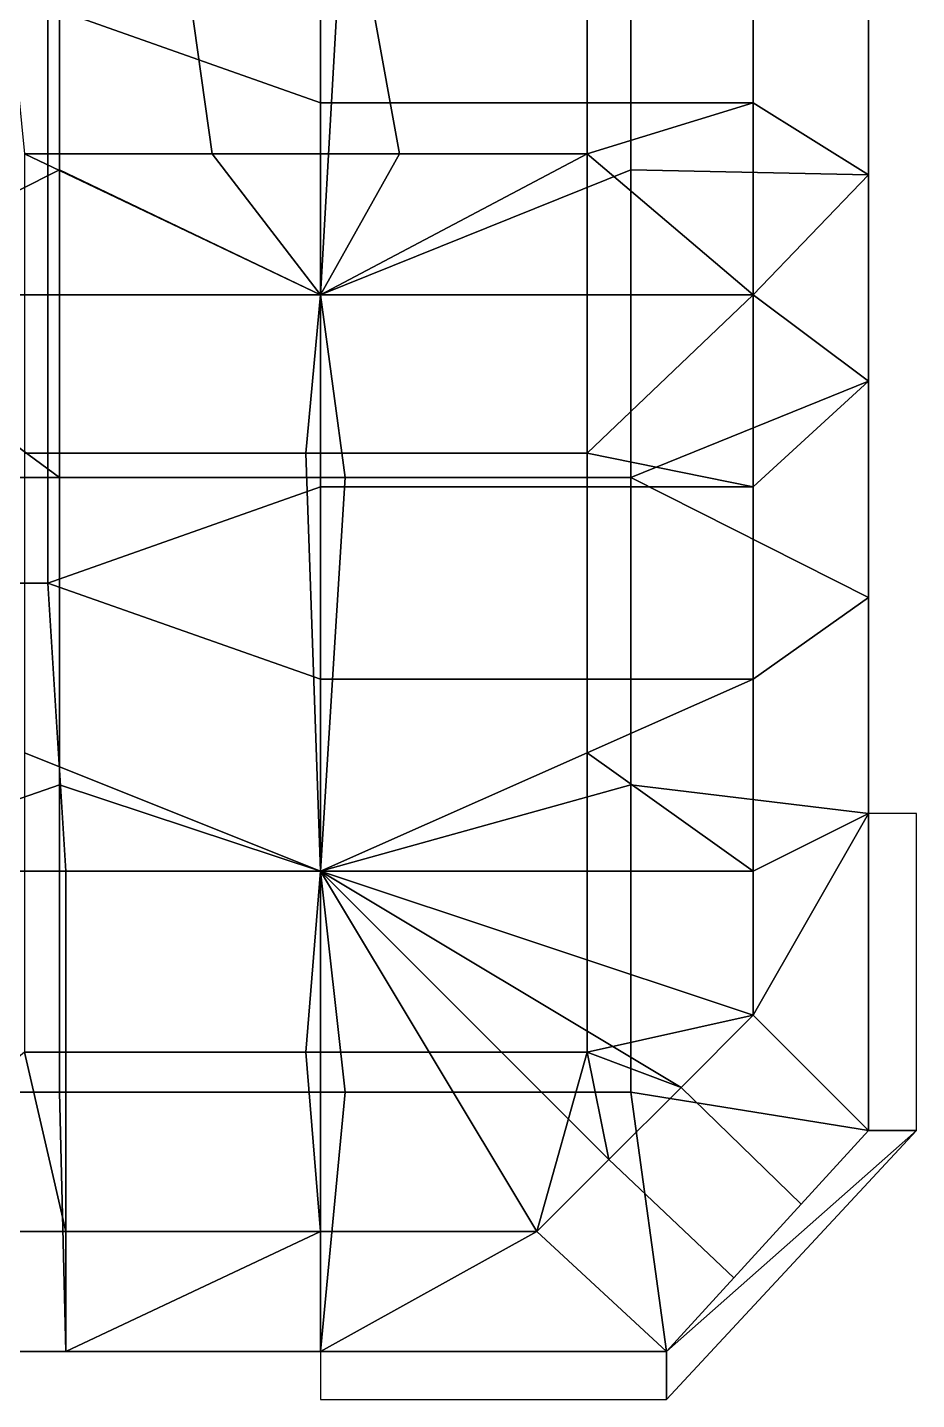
# Model space of a CAD drawing. Extents: x -0.4 to 41.2, y -0.9 to 27.5.
# Drawn here: x 31.95 to 41.2, y -0.9 to 13.38 of the extents above; entities that cross this region are included whole.
import ezdxf

# ---------------------------------------------------------------- set-up
doc = ezdxf.new("R2010")
doc.units = 0
doc.layers.add('BARS', color=1, linetype='CONTINUOUS')
doc.layers.add('FACES', color=5, linetype='CONTINUOUS')

msp = doc.modelspace()

# ---------------------------------------------------------------- linework, layer by layer
at = {"layer": 'BARS'}
for p, q in [((35, 10.6, 0.6), (35, 10.6, 4.2)), ((35, 10.6, 4.2), (35, 10.6, 7.2)), ((35, 10.6, 7.2), (35, 10.6, 10.8)), ((35, 10.6, 10.8), (35, 10.6, 14.4)), ((35, 10.6, 14.4), (35, 10.6, 18)), ((35, 10.6, 18), (35, 10.6, 21.6)), ((35, 10.6, 21.6), (35, 10.6, 25.2)), ((35, 10.6, 25.2), (35, 10.6, 28.5)), ((35, 10.6, -6.2), (35, 10.6, 0.6)), ((40.7, 9.7, 10.8), (40.7, 9.7, 14.4)), ((40.7, 9.7, 14.4), (40.7, 9.7, 18)), ((40.7, 9.7, 18), (40.7, 9.7, 21.6)), ((40.7, 9.7, 21.6), (40.7, 9.7, 25.2)), ((40.7, 9.7, 25.2), (40.7, 9.7, 28.5)), ((40.7, 5.2, 10.8), (40.7, 5.2, 14.4)), ((40.7, 5.2, 14.4), (40.7, 5.2, 18)), ((40.7, 5.2, 18), (40.7, 5.2, 21.6)), ((40.7, 5.2, 21.6), (40.7, 5.2, 25.2)), ((40.7, 5.2, 25.2), (40.7, 5.2, 28.5)), ((35, 4.6, 0.6), (35, 4.6, 4.2)), ((35, 4.6, 7.2), (35, 4.6, 10.8)), ((35, 4.6, 10.8), (35, 4.6, 14.4)), ((35, 4.6, 14.4), (35, 4.6, 18)), ((35, 4.6, 18), (35, 4.6, 21.6)), ((35, 4.6, 21.6), (35, 4.6, 25.2)), ((35, 4.6, 25.2), (35, 4.6, 28.5)), ((35, 4.6, -6.2), (35, 4.6, 0.6)), ((40.7, 1.9, 10.8), (40.7, 1.9, 14.4)), ((40.7, 1.9, 14.4), (40.7, 1.9, 18)), ((40.7, 1.9, 18), (40.7, 1.9, 21.6)), ((40.7, 1.9, 21.6), (40.7, 1.9, 25.2)), ((40.7, 1.9, 25.2), (40.7, 1.9, 28.5)), ((35, -0.4, 10.8), (35, -0.4, 14.4)), ((35, -0.4, 14.4), (35, -0.4, 18)), ((35, -0.4, 18), (35, -0.4, 21.6)), ((35, -0.4, 21.6), (35, -0.4, 25.2)), ((35, -0.4, 25.2), (35, -0.4, 28.5)), ((38.6, -0.4, 10.8), (38.6, -0.4, 14.4)), ((38.6, -0.4, 14.4), (38.6, -0.4, 18)), ((38.6, -0.4, 18), (38.6, -0.4, 21.6)), ((38.6, -0.4, 21.6), (38.6, -0.4, 25.2)), ((38.6, -0.4, 25.2), (38.6, -0.4, 28.5))]:
    msp.add_line(p, q, dxfattribs=at)
at = {"layer": 'FACES'}
for points in [[(31.4667, 16.6, 28.5), (31.9182, 12.0667, 28.5), (33.8697, 12.0667, 28.5), (33.2333, 16.6, 28.5)], [(33.2333, 16.6, 28.5), (33.8697, 12.0667, 28.5), (35.8212, 12.0667, 28.5), (35, 16.6, 28.5)], [(35.8212, 12.0667, 28.5), (37.7727, 12.0667, 28.5), (37.7727, 15.1833, 28.5), (35, 16.6, 28.5)], [(37.7727, 15.1833, 28.5), (37.7727, 12.0667, 28.5), (39.5, 12.6, 28.5), (39.5, 14.6, 28.5)], [(32.2818, 11.9, 0.6), (32.2818, 15.1, 0.6), (29.3091, 15.1, 0.6), (29.7, 10.6, 0.6)], [(32.2818, 11.9, 4.2), (32.2818, 15.1, 4.2), (29.3091, 15.1, 4.2), (29.7, 10.6, 4.2)], [(32.2818, 11.9, 7.2), (32.2818, 15.1, 7.2), (29.3091, 15.1, 7.2), (29.7, 10.6, 7.2)], [(32.2818, 11.9, 10.8), (32.2818, 15.1, 10.8), (29.3091, 15.1, 10.8), (29.7, 10.6, 10.8)], [(32.2818, 11.9, 14.4), (32.2818, 15.1, 14.4), (29.3091, 15.1, 14.4), (29.7, 10.6, 14.4)], [(32.2818, 11.9, 18), (32.2818, 15.1, 18), (29.3091, 15.1, 18), (29.7, 10.6, 18)], [(32.2818, 11.9, 21.6), (32.2818, 15.1, 21.6), (29.3091, 15.1, 21.6), (29.7, 10.6, 21.6)], [(32.2818, 11.9, 25.2), (32.2818, 15.1, 25.2), (29.3091, 15.1, 25.2), (29.7, 10.6, 25.2)], [(35, 10.6, 0.6), (35.2545, 15.1, 0.6), (32.2818, 15.1, 0.6), (32.2818, 11.9, 0.6)], [(35, 10.6, 4.2), (35.2545, 15.1, 4.2), (32.2818, 15.1, 4.2), (32.2818, 11.9, 4.2)], [(35, 10.6, 7.2), (35.2545, 15.1, 7.2), (32.2818, 15.1, 7.2), (32.2818, 11.9, 7.2)], [(35, 10.6, 10.8), (35.2545, 15.1, 10.8), (32.2818, 15.1, 10.8), (32.2818, 11.9, 10.8)], [(35, 10.6, 14.4), (35.2545, 15.1, 14.4), (32.2818, 15.1, 14.4), (32.2818, 11.9, 14.4)], [(35, 10.6, 18), (35.2545, 15.1, 18), (32.2818, 15.1, 18), (32.2818, 11.9, 18)], [(35, 10.6, 21.6), (35.2545, 15.1, 21.6), (32.2818, 15.1, 21.6), (32.2818, 11.9, 21.6)], [(35, 10.6, 25.2), (35.2545, 15.1, 25.2), (32.2818, 15.1, 25.2), (32.2818, 11.9, 25.2)], [(38.2273, 11.9, 0.6), (38.2273, 15.1, 0.6), (35.2545, 15.1, 0.6), (35, 10.6, 0.6)], [(38.2273, 11.9, 4.2), (38.2273, 15.1, 4.2), (35.2545, 15.1, 4.2), (35, 10.6, 4.2)], [(38.2273, 11.9, 7.2), (38.2273, 15.1, 7.2), (35.2545, 15.1, 7.2), (35, 10.6, 7.2)], [(38.2273, 11.9, 10.8), (38.2273, 15.1, 10.8), (35.2545, 15.1, 10.8), (35, 10.6, 10.8)], [(38.2273, 11.9, 14.4), (38.2273, 15.1, 14.4), (35.2545, 15.1, 14.4), (35, 10.6, 14.4)], [(38.2273, 11.9, 18), (38.2273, 15.1, 18), (35.2545, 15.1, 18), (35, 10.6, 18)], [(38.2273, 11.9, 21.6), (38.2273, 15.1, 21.6), (35.2545, 15.1, 21.6), (35, 10.6, 21.6)], [(38.2273, 11.9, 25.2), (38.2273, 15.1, 25.2), (35.2545, 15.1, 25.2), (35, 10.6, 25.2)], [(40.7, 14, 0.6), (38.2273, 15.1, 0.6), (38.2273, 11.9, 0.6), (40.7, 11.85, 0.6)], [(40.7, 14, 4.2), (38.2273, 15.1, 4.2), (38.2273, 11.9, 4.2), (40.7, 11.85, 4.2)], [(40.7, 14, 7.2), (38.2273, 15.1, 7.2), (38.2273, 11.9, 7.2), (40.7, 11.85, 7.2)], [(40.7, 14, 10.8), (38.2273, 15.1, 10.8), (38.2273, 11.9, 10.8), (40.7, 11.85, 10.8)], [(40.7, 14, 14.4), (38.2273, 15.1, 14.4), (38.2273, 11.9, 14.4), (40.7, 11.85, 14.4)], [(40.7, 14, 18), (38.2273, 15.1, 18), (38.2273, 11.9, 18), (40.7, 11.85, 18)], [(40.7, 14, 21.6), (38.2273, 15.1, 21.6), (38.2273, 11.9, 21.6), (40.7, 11.85, 21.6)], [(40.7, 14, 25.2), (38.2273, 15.1, 25.2), (38.2273, 11.9, 25.2), (40.7, 11.85, 25.2)], [(32.1625, 13.6, 31.8), (35, 12.6, 31.8), (35, 14.6, 31.8)], [(35, 12.6, 31.8), (39.5, 12.6, 30), (39.5, 14.6, 30), (35, 14.6, 31.8)], [(39.5, 12.6, 28.5), (40.7, 11.85, 28.5), (40.7, 14, 28.5), (39.5, 14.6, 28.5)], [(39.5, 12.6, 30), (39.5, 14.6, 30), (39.5, 14.6, 28.5), (39.5, 12.6, 28.5)], [(40.7, 14, 0.6), (40.7, 11.85, 0.6), (40.7, 11.85, 4.2), (40.7, 14, 4.2)], [(40.7, 14, 4.2), (40.7, 11.85, 4.2), (40.7, 11.85, 7.2), (40.7, 14, 7.2)], [(40.7, 14, 7.2), (40.7, 11.85, 7.2), (40.7, 11.85, 10.8), (40.7, 14, 10.8)], [(40.7, 11.85, 0.6), (40.7, 14, 0.6), (40.7, 14, -6.2), (40.7, 11.85, -6.2)], [(29.7, 10.6, 31.8), (32.1625, 10.6, 31.8), (32.1625, 13.6, 31.8), (29.325, 13.6, 31.8)], [(32.1625, 13.6, 31.8), (32.1625, 10.6, 31.8), (35, 10.6, 31.8), (35, 12.6, 31.8)], [(35, 10.6, 31.8), (39.5, 10.6, 30), (39.5, 12.6, 30), (35, 12.6, 31.8)], [(37.7727, 12.0667, 28.5), (39.5, 10.6, 28.5), (39.5, 12.6, 28.5)], [(39.5, 12.6, 28.5), (39.5, 10.6, 28.5), (40.7, 11.85, 28.5)], [(39.5, 10.6, 30), (39.5, 12.6, 30), (39.5, 12.6, 28.5), (39.5, 10.6, 28.5)], [(31.9182, 12.0667, 28.5), (31.9182, 8.95, 28.5), (34.8455, 8.95, 28.5), (35, 10.6, 28.5)], [(31.9182, 12.0667, 28.5), (35, 10.6, 28.5), (33.8697, 12.0667, 28.5)], [(33.8697, 12.0667, 28.5), (35, 10.6, 28.5), (35.8212, 12.0667, 28.5)], [(35, 10.6, 28.5), (34.8455, 8.95, 28.5), (37.7727, 8.95, 28.5), (37.7727, 12.0667, 28.5)], [(35.8212, 12.0667, 28.5), (35, 10.6, 28.5), (37.7727, 12.0667, 28.5)], [(37.7727, 12.0667, 28.5), (37.7727, 8.95, 28.5), (39.5, 10.6, 28.5)], [(32.2818, 8.7, 0.6), (32.2818, 11.9, 0.6), (29.7, 10.6, 0.6)], [(32.2818, 8.7, 4.2), (32.2818, 11.9, 4.2), (29.7, 10.6, 4.2)], [(32.2818, 8.7, 7.2), (32.2818, 11.9, 7.2), (29.7, 10.6, 7.2)], [(32.2818, 8.7, 10.8), (32.2818, 11.9, 10.8), (29.7, 10.6, 10.8)], [(32.2818, 8.7, 14.4), (32.2818, 11.9, 14.4), (29.7, 10.6, 14.4)], [(32.2818, 8.7, 18), (32.2818, 11.9, 18), (29.7, 10.6, 18)], [(32.2818, 8.7, 21.6), (32.2818, 11.9, 21.6), (29.7, 10.6, 21.6)], [(32.2818, 8.7, 25.2), (32.2818, 11.9, 25.2), (29.7, 10.6, 25.2)], [(35, 10.6, 0.6), (32.2818, 11.9, 0.6), (32.2818, 8.7, 0.6), (35.2545, 8.7, 0.6)], [(35, 10.6, 4.2), (32.2818, 11.9, 4.2), (32.2818, 8.7, 4.2), (35.2545, 8.7, 4.2)], [(35, 10.6, 7.2), (32.2818, 11.9, 7.2), (32.2818, 8.7, 7.2), (35.2545, 8.7, 7.2)], [(35, 10.6, 10.8), (32.2818, 11.9, 10.8), (32.2818, 8.7, 10.8), (35.2545, 8.7, 10.8)], [(35, 10.6, 14.4), (32.2818, 11.9, 14.4), (32.2818, 8.7, 14.4), (35.2545, 8.7, 14.4)], [(35, 10.6, 18), (32.2818, 11.9, 18), (32.2818, 8.7, 18), (35.2545, 8.7, 18)], [(35, 10.6, 21.6), (32.2818, 11.9, 21.6), (32.2818, 8.7, 21.6), (35.2545, 8.7, 21.6)], [(35, 10.6, 25.2), (32.2818, 11.9, 25.2), (32.2818, 8.7, 25.2), (35.2545, 8.7, 25.2)], [(38.2273, 11.9, 0.6), (35, 10.6, 0.6), (35.2545, 8.7, 0.6), (38.2273, 8.7, 0.6)], [(38.2273, 11.9, 4.2), (35, 10.6, 4.2), (35.2545, 8.7, 4.2), (38.2273, 8.7, 4.2)], [(38.2273, 11.9, 7.2), (35, 10.6, 7.2), (35.2545, 8.7, 7.2), (38.2273, 8.7, 7.2)], [(38.2273, 11.9, 10.8), (35, 10.6, 10.8), (35.2545, 8.7, 10.8), (38.2273, 8.7, 10.8)], [(38.2273, 11.9, 14.4), (35, 10.6, 14.4), (35.2545, 8.7, 14.4), (38.2273, 8.7, 14.4)], [(38.2273, 11.9, 18), (35, 10.6, 18), (35.2545, 8.7, 18), (38.2273, 8.7, 18)], [(38.2273, 11.9, 21.6), (35, 10.6, 21.6), (35.2545, 8.7, 21.6), (38.2273, 8.7, 21.6)], [(38.2273, 11.9, 25.2), (35, 10.6, 25.2), (35.2545, 8.7, 25.2), (38.2273, 8.7, 25.2)], [(40.7, 11.85, 0.6), (38.2273, 11.9, 0.6), (38.2273, 8.7, 0.6), (40.7, 9.7, 0.6)], [(40.7, 11.85, 4.2), (38.2273, 11.9, 4.2), (38.2273, 8.7, 4.2), (40.7, 9.7, 4.2)], [(40.7, 11.85, 7.2), (38.2273, 11.9, 7.2), (38.2273, 8.7, 7.2), (40.7, 9.7, 7.2)], [(40.7, 11.85, 10.8), (38.2273, 11.9, 10.8), (38.2273, 8.7, 10.8), (40.7, 9.7, 10.8)], [(40.7, 11.85, 14.4), (38.2273, 11.9, 14.4), (38.2273, 8.7, 14.4), (40.7, 9.7, 14.4)], [(40.7, 11.85, 18), (38.2273, 11.9, 18), (38.2273, 8.7, 18), (40.7, 9.7, 18)], [(40.7, 11.85, 21.6), (38.2273, 11.9, 21.6), (38.2273, 8.7, 21.6), (40.7, 9.7, 21.6)], [(40.7, 11.85, 25.2), (38.2273, 11.9, 25.2), (38.2273, 8.7, 25.2), (40.7, 9.7, 25.2)], [(40.7, 11.85, 28.5), (39.5, 10.6, 28.5), (40.7, 9.7, 28.5)], [(40.7, 11.85, 0.6), (40.7, 9.7, 0.6), (40.7, 9.7, 4.2), (40.7, 11.85, 4.2)], [(40.7, 11.85, 4.2), (40.7, 9.7, 4.2), (40.7, 9.7, 7.2), (40.7, 11.85, 7.2)], [(40.7, 11.85, 7.2), (40.7, 9.7, 7.2), (40.7, 9.7, 10.8), (40.7, 11.85, 10.8)], [(40.7, 9.7, 0.6), (40.7, 11.85, 0.6), (40.7, 11.85, -6.2), (40.7, 9.7, -6.2)], [(32.2818, 8.7, 0.6), (29.7, 10.6, 0.6), (29.3091, 8.7, 0.6)], [(32.2818, 8.7, 4.2), (29.7, 10.6, 4.2), (29.3091, 8.7, 4.2)], [(32.2818, 8.7, 7.2), (29.7, 10.6, 7.2), (29.3091, 8.7, 7.2)], [(32.2818, 8.7, 10.8), (29.7, 10.6, 10.8), (29.3091, 8.7, 10.8)], [(32.2818, 8.7, 14.4), (29.7, 10.6, 14.4), (29.3091, 8.7, 14.4)], [(32.2818, 8.7, 18), (29.7, 10.6, 18), (29.3091, 8.7, 18)], [(32.2818, 8.7, 21.6), (29.7, 10.6, 21.6), (29.3091, 8.7, 21.6)], [(32.2818, 8.7, 25.2), (29.7, 10.6, 25.2), (29.3091, 8.7, 25.2)], [(29.325, 7.6, 31.8), (32.1625, 7.6, 31.8), (32.1625, 10.6, 31.8), (29.7, 10.6, 31.8)], [(32.1625, 10.6, 31.8), (32.1625, 7.6, 31.8), (35, 8.6, 31.8), (35, 10.6, 31.8)], [(35, 8.6, 31.8), (39.5, 8.6, 30), (39.5, 10.6, 30), (35, 10.6, 31.8)], [(37.7727, 8.95, 28.5), (39.5, 8.6, 28.5), (39.5, 10.6, 28.5)], [(39.5, 10.6, 28.5), (39.5, 8.6, 28.5), (40.7, 9.7, 28.5)], [(39.5, 8.6, 30), (39.5, 10.6, 30), (39.5, 10.6, 28.5), (39.5, 8.6, 28.5)], [(40.7, 9.7, 0.6), (38.2273, 8.7, 0.6), (40.7, 7.45, 0.6)], [(40.7, 9.7, 4.2), (38.2273, 8.7, 4.2), (40.7, 7.45, 4.2)], [(40.7, 9.7, 7.2), (38.2273, 8.7, 7.2), (40.7, 7.45, 7.2)], [(40.7, 9.7, 10.8), (38.2273, 8.7, 10.8), (40.7, 7.45, 10.8)], [(40.7, 9.7, 14.4), (38.2273, 8.7, 14.4), (40.7, 7.45, 14.4)], [(40.7, 9.7, 18), (38.2273, 8.7, 18), (40.7, 7.45, 18)], [(40.7, 9.7, 21.6), (38.2273, 8.7, 21.6), (40.7, 7.45, 21.6)], [(40.7, 9.7, 25.2), (38.2273, 8.7, 25.2), (40.7, 7.45, 25.2)], [(39.5, 8.6, 28.5), (39.5, 6.6, 28.5), (40.7, 7.45, 28.5), (40.7, 9.7, 28.5)], [(40.7, 9.7, 0.6), (40.7, 7.45, 0.6), (40.7, 7.45, 4.2), (40.7, 9.7, 4.2)], [(40.7, 9.7, 4.2), (40.7, 7.45, 4.2), (40.7, 7.45, 7.2), (40.7, 9.7, 7.2)], [(40.7, 9.7, 7.2), (40.7, 7.45, 7.2), (40.7, 7.45, 10.8), (40.7, 9.7, 10.8)], [(40.7, 7.45, 0.6), (40.7, 9.7, 0.6), (40.7, 9.7, -6.2), (40.7, 7.45, -6.2)], [(31.9182, 8.95, 28.5), (31.9182, 5.83333, 28.5), (35, 4.6, 28.5), (34.8455, 8.95, 28.5)], [(34.8455, 8.95, 28.5), (35, 4.6, 28.5), (37.7727, 5.83333, 28.5), (37.7727, 8.95, 28.5)], [(37.7727, 8.95, 28.5), (37.7727, 5.83333, 28.5), (39.5, 6.6, 28.5), (39.5, 8.6, 28.5)], [(32.2818, 8.7, 0.6), (29.3091, 8.7, 0.6), (29.7, 4.6, 0.6), (32.2818, 5.5, 0.6)], [(32.2818, 8.7, 4.2), (29.3091, 8.7, 4.2), (29.7, 4.6, 4.2), (32.2818, 5.5, 4.2)], [(32.2818, 8.7, 7.2), (29.3091, 8.7, 7.2), (29.7, 4.6, 7.2), (32.2818, 5.5, 7.2)], [(32.2818, 8.7, 10.8), (29.3091, 8.7, 10.8), (29.7, 4.6, 10.8), (32.2818, 5.5, 10.8)], [(32.2818, 8.7, 14.4), (29.3091, 8.7, 14.4), (29.7, 4.6, 14.4), (32.2818, 5.5, 14.4)], [(32.2818, 8.7, 18), (29.3091, 8.7, 18), (29.7, 4.6, 18), (32.2818, 5.5, 18)], [(32.2818, 8.7, 21.6), (29.3091, 8.7, 21.6), (29.7, 4.6, 21.6), (32.2818, 5.5, 21.6)], [(32.2818, 8.7, 25.2), (29.3091, 8.7, 25.2), (29.7, 4.6, 25.2), (32.2818, 5.5, 25.2)], [(32.1625, 7.6, 31.8), (35, 6.6, 31.8), (35, 8.6, 31.8)], [(35.2545, 8.7, 0.6), (32.2818, 8.7, 0.6), (32.2818, 5.5, 0.6), (35, 4.6, 0.6)], [(35.2545, 8.7, 4.2), (32.2818, 8.7, 4.2), (32.2818, 5.5, 4.2), (35, 4.6, 4.2)], [(35.2545, 8.7, 7.2), (32.2818, 8.7, 7.2), (32.2818, 5.5, 7.2), (35, 4.6, 7.2)], [(35.2545, 8.7, 10.8), (32.2818, 8.7, 10.8), (32.2818, 5.5, 10.8), (35, 4.6, 10.8)], [(35.2545, 8.7, 14.4), (32.2818, 8.7, 14.4), (32.2818, 5.5, 14.4), (35, 4.6, 14.4)], [(35.2545, 8.7, 18), (32.2818, 8.7, 18), (32.2818, 5.5, 18), (35, 4.6, 18)], [(35.2545, 8.7, 21.6), (32.2818, 8.7, 21.6), (32.2818, 5.5, 21.6), (35, 4.6, 21.6)], [(35.2545, 8.7, 25.2), (32.2818, 8.7, 25.2), (32.2818, 5.5, 25.2), (35, 4.6, 25.2)], [(38.2273, 8.7, 0.6), (35.2545, 8.7, 0.6), (35, 4.6, 0.6), (38.2273, 5.5, 0.6)], [(38.2273, 8.7, 4.2), (35.2545, 8.7, 4.2), (35, 4.6, 4.2), (38.2273, 5.5, 4.2)], [(38.2273, 8.7, 7.2), (35.2545, 8.7, 7.2), (35, 4.6, 7.2), (38.2273, 5.5, 7.2)], [(38.2273, 8.7, 10.8), (35.2545, 8.7, 10.8), (35, 4.6, 10.8), (38.2273, 5.5, 10.8)], [(38.2273, 8.7, 14.4), (35.2545, 8.7, 14.4), (35, 4.6, 14.4), (38.2273, 5.5, 14.4)], [(38.2273, 8.7, 18), (35.2545, 8.7, 18), (35, 4.6, 18), (38.2273, 5.5, 18)], [(38.2273, 8.7, 21.6), (35.2545, 8.7, 21.6), (35, 4.6, 21.6), (38.2273, 5.5, 21.6)], [(38.2273, 8.7, 25.2), (35.2545, 8.7, 25.2), (35, 4.6, 25.2), (38.2273, 5.5, 25.2)], [(35, 6.6, 31.8), (39.5, 6.6, 30), (39.5, 8.6, 30), (35, 8.6, 31.8)], [(40.7, 7.45, 0.6), (38.2273, 8.7, 0.6), (38.2273, 5.5, 0.6), (40.7, 5.2, 0.6)], [(40.7, 7.45, 4.2), (38.2273, 8.7, 4.2), (38.2273, 5.5, 4.2), (40.7, 5.2, 4.2)], [(40.7, 7.45, 7.2), (38.2273, 8.7, 7.2), (38.2273, 5.5, 7.2), (40.7, 5.2, 7.2)], [(40.7, 7.45, 10.8), (38.2273, 8.7, 10.8), (38.2273, 5.5, 10.8), (40.7, 5.2, 10.8)], [(40.7, 7.45, 14.4), (38.2273, 8.7, 14.4), (38.2273, 5.5, 14.4), (40.7, 5.2, 14.4)], [(40.7, 7.45, 18), (38.2273, 8.7, 18), (38.2273, 5.5, 18), (40.7, 5.2, 18)], [(40.7, 7.45, 21.6), (38.2273, 8.7, 21.6), (38.2273, 5.5, 21.6), (40.7, 5.2, 21.6)], [(40.7, 7.45, 25.2), (38.2273, 8.7, 25.2), (38.2273, 5.5, 25.2), (40.7, 5.2, 25.2)], [(39.5, 6.6, 30), (39.5, 8.6, 30), (39.5, 8.6, 28.5), (39.5, 6.6, 28.5)], [(29.325, 7.6, 31.8), (29.7, 4.6, 31.8), (32.35, 4.6, 31.8), (32.1625, 7.6, 31.8)], [(32.1625, 7.6, 31.8), (32.35, 4.6, 31.8), (35, 4.6, 31.8), (35, 6.6, 31.8)], [(39.5, 6.6, 28.5), (39.5, 4.6, 28.5), (40.7, 5.2, 28.5), (40.7, 7.45, 28.5)], [(40.7, 7.45, 0.6), (40.7, 5.2, 0.6), (40.7, 5.2, 4.2), (40.7, 7.45, 4.2)], [(40.7, 7.45, 4.2), (40.7, 5.2, 4.2), (40.7, 5.2, 7.2), (40.7, 7.45, 7.2)], [(40.7, 7.45, 7.2), (40.7, 5.2, 7.2), (40.7, 5.2, 10.8), (40.7, 7.45, 10.8)], [(40.7, 5.2, 0.6), (40.7, 7.45, 0.6), (40.7, 7.45, -6.2), (40.7, 5.2, -6.2)], [(35, 6.6, 31.8), (35, 4.6, 31.8), (39.5, 4.6, 30), (39.5, 6.6, 30)], [(37.7727, 5.83333, 28.5), (39.5, 4.6, 28.5), (39.5, 6.6, 28.5)], [(39.5, 4.6, 30), (39.5, 6.6, 30), (39.5, 6.6, 28.5), (39.5, 4.6, 28.5)], [(31.9182, 5.83333, 28.5), (31.9182, 2.71667, 28.5), (34.8455, 2.71667, 28.5), (35, 4.6, 28.5)], [(35, 4.6, 28.5), (34.8455, 2.71667, 28.5), (37.7727, 2.71667, 28.5), (37.7727, 5.83333, 28.5)], [(37.7727, 5.83333, 28.5), (37.7727, 2.71667, 28.5), (39.5, 3.1, 28.5), (39.5, 4.6, 28.5)], [(32.2818, 5.5, 0.6), (29.7, 4.6, 0.6), (29.3091, 2.3, 0.6), (32.2818, 2.3, 0.6)], [(32.2818, 5.5, 4.2), (29.7, 4.6, 4.2), (29.3091, 2.3, 4.2), (32.2818, 2.3, 4.2)], [(32.2818, 5.5, 7.2), (29.7, 4.6, 7.2), (29.3091, 2.3, 7.2), (32.2818, 2.3, 7.2)], [(32.2818, 5.5, 10.8), (29.7, 4.6, 10.8), (29.3091, 2.3, 10.8), (32.2818, 2.3, 10.8)], [(32.2818, 5.5, 14.4), (29.7, 4.6, 14.4), (29.3091, 2.3, 14.4), (32.2818, 2.3, 14.4)], [(32.2818, 5.5, 18), (29.7, 4.6, 18), (29.3091, 2.3, 18), (32.2818, 2.3, 18)], [(32.2818, 5.5, 21.6), (29.7, 4.6, 21.6), (29.3091, 2.3, 21.6), (32.2818, 2.3, 21.6)], [(32.2818, 5.5, 25.2), (29.7, 4.6, 25.2), (29.3091, 2.3, 25.2), (32.2818, 2.3, 25.2)], [(35, 4.6, 0.6), (32.2818, 5.5, 0.6), (32.2818, 2.3, 0.6), (35.2545, 2.3, 0.6)], [(35, 4.6, 4.2), (32.2818, 5.5, 4.2), (32.2818, 2.3, 4.2), (35.2545, 2.3, 4.2)], [(35, 4.6, 7.2), (32.2818, 5.5, 7.2), (32.2818, 2.3, 7.2), (35.2545, 2.3, 7.2)], [(35, 4.6, 10.8), (32.2818, 5.5, 10.8), (32.2818, 2.3, 10.8), (35.2545, 2.3, 10.8)], [(35, 4.6, 14.4), (32.2818, 5.5, 14.4), (32.2818, 2.3, 14.4), (35.2545, 2.3, 14.4)], [(35, 4.6, 18), (32.2818, 5.5, 18), (32.2818, 2.3, 18), (35.2545, 2.3, 18)], [(35, 4.6, 21.6), (32.2818, 5.5, 21.6), (32.2818, 2.3, 21.6), (35.2545, 2.3, 21.6)], [(35, 4.6, 25.2), (32.2818, 5.5, 25.2), (32.2818, 2.3, 25.2), (35.2545, 2.3, 25.2)], [(38.2273, 5.5, 0.6), (35, 4.6, 0.6), (35.2545, 2.3, 0.6), (38.2273, 2.3, 0.6)], [(38.2273, 5.5, 4.2), (35, 4.6, 4.2), (35.2545, 2.3, 4.2), (38.2273, 2.3, 4.2)], [(38.2273, 5.5, 7.2), (35, 4.6, 7.2), (35.2545, 2.3, 7.2), (38.2273, 2.3, 7.2)], [(38.2273, 5.5, 10.8), (35, 4.6, 10.8), (35.2545, 2.3, 10.8), (38.2273, 2.3, 10.8)], [(38.2273, 5.5, 14.4), (35, 4.6, 14.4), (35.2545, 2.3, 14.4), (38.2273, 2.3, 14.4)], [(38.2273, 5.5, 18), (35, 4.6, 18), (35.2545, 2.3, 18), (38.2273, 2.3, 18)], [(38.2273, 5.5, 21.6), (35, 4.6, 21.6), (35.2545, 2.3, 21.6), (38.2273, 2.3, 21.6)], [(38.2273, 5.5, 25.2), (35, 4.6, 25.2), (35.2545, 2.3, 25.2), (38.2273, 2.3, 25.2)], [(40.7, 5.2, 0.6), (38.2273, 5.5, 0.6), (38.2273, 2.3, 0.6), (40.7, 1.9, 0.6)], [(40.7, 5.2, 4.2), (38.2273, 5.5, 4.2), (38.2273, 2.3, 4.2), (40.7, 1.9, 4.2)], [(40.7, 5.2, 7.2), (38.2273, 5.5, 7.2), (38.2273, 2.3, 7.2), (40.7, 1.9, 7.2)], [(40.7, 5.2, 10.8), (38.2273, 5.5, 10.8), (38.2273, 2.3, 10.8), (40.7, 1.9, 10.8)], [(40.7, 5.2, 14.4), (38.2273, 5.5, 14.4), (38.2273, 2.3, 14.4), (40.7, 1.9, 14.4)], [(40.7, 5.2, 18), (38.2273, 5.5, 18), (38.2273, 2.3, 18), (40.7, 1.9, 18)], [(40.7, 5.2, 21.6), (38.2273, 5.5, 21.6), (38.2273, 2.3, 21.6), (40.7, 1.9, 21.6)], [(40.7, 5.2, 25.2), (38.2273, 5.5, 25.2), (38.2273, 2.3, 25.2), (40.7, 1.9, 25.2)], [(39.5, 4.6, 28.5), (39.5, 3.1, 28.5), (40.7, 5.2, 28.5)], [(39.5, 3.1, 28.5), (40.7, 1.9, 28.5), (40.7, 5.2, 28.5)], [(40.7, 5.2, 0.6), (40.7, 1.9, 0.6), (40.7, 1.9, 4.2), (40.7, 5.2, 4.2)], [(40.7, 5.2, 4.2), (40.7, 1.9, 4.2), (40.7, 1.9, 7.2), (40.7, 5.2, 7.2)], [(40.7, 5.2, 7.2), (40.7, 1.9, 7.2), (40.7, 1.9, 10.8), (40.7, 5.2, 10.8)], [(40.7, 5.2, 14.4), (40.7, 1.9, 14.4), (41.2, 1.9, 14.4), (41.2, 5.2, 14.4)], [(40.7, 5.2, 18), (40.7, 1.9, 18), (41.2, 1.9, 18), (41.2, 5.2, 18)], [(40.7, 5.2, 21.6), (40.7, 1.9, 21.6), (41.2, 1.9, 21.6), (41.2, 5.2, 21.6)], [(40.7, 5.2, 25.2), (40.7, 1.9, 25.2), (41.2, 1.9, 25.2), (41.2, 5.2, 25.2)], [(40.7, 1.9, -6.2), (40.7, 1.9, 0.6), (40.7, 5.2, 0.6), (40.7, 5.2, -6.2)], [(29.7, 4.6, 31.8), (29.7, 0.85, 30), (32.35, 0.85, 30), (32.35, 4.6, 31.8)], [(32.35, 4.6, 31.8), (32.35, 0.85, 30), (35, 0.85, 30), (35, 4.6, 31.8)], [(35, 4.6, 31.8), (35, 0.85, 30), (37.25, 0.85, 30)], [(35, 4.6, 31.8), (37.25, 0.85, 30), (38, 1.6, 30)], [(35, 4.6, 31.8), (39.5, 3.1, 30), (39.5, 4.6, 30)], [(35, 4.6, 31.8), (38.75, 2.35, 30), (39.5, 3.1, 30)], [(35, 4.6, 31.8), (38, 1.6, 30), (38.75, 2.35, 30)], [(39.5, 3.1, 30), (39.5, 4.6, 30), (39.5, 4.6, 28.5), (39.5, 3.1, 28.5)], [(38.75, 2.35, 28.5), (39.5, 3.1, 28.5), (37.7727, 2.71667, 28.5)], [(38.75, 2.35, 28.5), (40, 1.13333, 28.5), (40.7, 1.9, 28.5), (39.5, 3.1, 28.5)], [(38.75, 2.35, 30), (38.75, 2.35, 28.5), (39.5, 3.1, 28.5), (39.5, 3.1, 30)], [(31.9182, 2.71667, 28.5), (29.7, 0.85, 28.5), (32.35, 0.85, 28.5)], [(31.9182, 2.71667, 28.5), (32.35, 0.85, 28.5), (35, 0.85, 28.5), (34.8455, 2.71667, 28.5)], [(34.8455, 2.71667, 28.5), (35, 0.85, 28.5), (37.25, 0.85, 28.5), (37.7727, 2.71667, 28.5)], [(37.25, 0.85, 28.5), (38, 1.6, 28.5), (37.7727, 2.71667, 28.5)], [(38, 1.6, 28.5), (38.75, 2.35, 28.5), (37.7727, 2.71667, 28.5)], [(32.2818, 2.3, 0.6), (29.3091, 2.3, 0.6), (29.7, -0.4, 0.6), (32.35, -0.4, 0.6)], [(32.2818, 2.3, 4.2), (29.3091, 2.3, 4.2), (29.7, -0.4, 4.2), (32.35, -0.4, 4.2)], [(32.2818, 2.3, 7.2), (29.3091, 2.3, 7.2), (29.7, -0.4, 7.2), (32.35, -0.4, 7.2)], [(32.2818, 2.3, 10.8), (29.3091, 2.3, 10.8), (29.7, -0.4, 10.8), (32.35, -0.4, 10.8)], [(32.2818, 2.3, 14.4), (29.3091, 2.3, 14.4), (29.7, -0.4, 14.4), (32.35, -0.4, 14.4)], [(32.2818, 2.3, 18), (29.3091, 2.3, 18), (29.7, -0.4, 18), (32.35, -0.4, 18)], [(32.2818, 2.3, 21.6), (29.3091, 2.3, 21.6), (29.7, -0.4, 21.6), (32.35, -0.4, 21.6)], [(32.2818, 2.3, 25.2), (29.3091, 2.3, 25.2), (29.7, -0.4, 25.2), (32.35, -0.4, 25.2)], [(35.2545, 2.3, 0.6), (32.2818, 2.3, 0.6), (32.35, -0.4, 0.6), (35, -0.4, 0.6)], [(35.2545, 2.3, 4.2), (32.2818, 2.3, 4.2), (32.35, -0.4, 4.2), (35, -0.4, 4.2)], [(35.2545, 2.3, 7.2), (32.2818, 2.3, 7.2), (32.35, -0.4, 7.2), (35, -0.4, 7.2)], [(35.2545, 2.3, 10.8), (32.2818, 2.3, 10.8), (32.35, -0.4, 10.8), (35, -0.4, 10.8)], [(35.2545, 2.3, 14.4), (32.2818, 2.3, 14.4), (32.35, -0.4, 14.4), (35, -0.4, 14.4)], [(35.2545, 2.3, 18), (32.2818, 2.3, 18), (32.35, -0.4, 18), (35, -0.4, 18)], [(35.2545, 2.3, 21.6), (32.2818, 2.3, 21.6), (32.35, -0.4, 21.6), (35, -0.4, 21.6)], [(35.2545, 2.3, 25.2), (32.2818, 2.3, 25.2), (32.35, -0.4, 25.2), (35, -0.4, 25.2)], [(38.2273, 2.3, 0.6), (35.2545, 2.3, 0.6), (35, -0.4, 0.6), (38.6, -0.4, 0.6)], [(38.2273, 2.3, 4.2), (35.2545, 2.3, 4.2), (35, -0.4, 4.2), (38.6, -0.4, 4.2)], [(38.2273, 2.3, 7.2), (35.2545, 2.3, 7.2), (35, -0.4, 7.2), (38.6, -0.4, 7.2)], [(38.2273, 2.3, 10.8), (35.2545, 2.3, 10.8), (35, -0.4, 10.8), (38.6, -0.4, 10.8)], [(38.2273, 2.3, 14.4), (35.2545, 2.3, 14.4), (35, -0.4, 14.4), (38.6, -0.4, 14.4)], [(38.2273, 2.3, 18), (35.2545, 2.3, 18), (35, -0.4, 18), (38.6, -0.4, 18)], [(38.2273, 2.3, 21.6), (35.2545, 2.3, 21.6), (35, -0.4, 21.6), (38.6, -0.4, 21.6)], [(38.2273, 2.3, 25.2), (35.2545, 2.3, 25.2), (35, -0.4, 25.2), (38.6, -0.4, 25.2)], [(38, 1.6, 28.5), (39.3, 0.36667, 28.5), (40, 1.13333, 28.5), (38.75, 2.35, 28.5)], [(38, 1.6, 30), (38, 1.6, 28.5), (38.75, 2.35, 28.5), (38.75, 2.35, 30)], [(40.7, 1.9, 0.6), (38.2273, 2.3, 0.6), (38.6, -0.4, 0.6)], [(40.7, 1.9, 4.2), (38.2273, 2.3, 4.2), (38.6, -0.4, 4.2)], [(40.7, 1.9, 7.2), (38.2273, 2.3, 7.2), (38.6, -0.4, 7.2)], [(40.7, 1.9, 10.8), (38.2273, 2.3, 10.8), (38.6, -0.4, 10.8)], [(40.7, 1.9, 14.4), (38.2273, 2.3, 14.4), (38.6, -0.4, 14.4)], [(40.7, 1.9, 18), (38.2273, 2.3, 18), (38.6, -0.4, 18)], [(40.7, 1.9, 21.6), (38.2273, 2.3, 21.6), (38.6, -0.4, 21.6)], [(40.7, 1.9, 25.2), (38.2273, 2.3, 25.2), (38.6, -0.4, 25.2)], [(40.7, 1.9, 0.6), (38.6, -0.4, 0.6), (38.6, -0.4, 4.2), (40.7, 1.9, 4.2)], [(40.7, 1.9, 4.2), (38.6, -0.4, 4.2), (38.6, -0.4, 7.2), (40.7, 1.9, 7.2)], [(40.7, 1.9, 7.2), (38.6, -0.4, 7.2), (38.6, -0.4, 10.8), (40.7, 1.9, 10.8)], [(40.7, 1.9, 14.4), (38.6, -0.4, 14.4), (41.2, 1.9, 14.4)], [(41.2, 1.9, 14.4), (38.6, -0.4, 14.4), (38.6, -0.9, 14.4)], [(40.7, 1.9, 18), (38.6, -0.4, 18), (41.2, 1.9, 18)], [(41.2, 1.9, 18), (38.6, -0.4, 18), (38.6, -0.9, 18)], [(40.7, 1.9, 21.6), (38.6, -0.4, 21.6), (41.2, 1.9, 21.6)], [(41.2, 1.9, 21.6), (38.6, -0.4, 21.6), (38.6, -0.9, 21.6)], [(40.7, 1.9, 25.2), (38.6, -0.4, 25.2), (41.2, 1.9, 25.2)], [(41.2, 1.9, 25.2), (38.6, -0.4, 25.2), (38.6, -0.9, 25.2)], [(38.6, -0.4, -6.2), (40.7, 1.9, -6.2), (40.7, 1.9, 0.6), (38.6, -0.4, 0.6)], [(37.25, 0.85, 28.5), (38.6, -0.4, 28.5), (39.3, 0.36667, 28.5), (38, 1.6, 28.5)], [(37.25, 0.85, 30), (37.25, 0.85, 28.5), (38, 1.6, 28.5), (38, 1.6, 30)], [(29.7, 0.85, 28.5), (29.7, -0.4, 28.5), (32.35, -0.4, 28.5), (32.35, 0.85, 28.5)], [(29.7, 0.85, 30), (29.7, 0.85, 28.5), (32.35, 0.85, 28.5), (32.35, 0.85, 30)], [(35, 0.85, 28.5), (32.35, -0.4, 28.5), (35, -0.4, 28.5)], [(32.35, 0.85, 28.5), (32.35, -0.4, 28.5), (35, 0.85, 28.5)], [(32.35, 0.85, 30), (32.35, 0.85, 28.5), (35, 0.85, 28.5), (35, 0.85, 30)], [(35, 0.85, 28.5), (35, -0.4, 28.5), (37.25, 0.85, 28.5)], [(37.25, 0.85, 28.5), (35, -0.4, 28.5), (38.6, -0.4, 28.5)], [(35, 0.85, 30), (35, 0.85, 28.5), (37.25, 0.85, 28.5), (37.25, 0.85, 30)], [(32.35, -0.4, 0.6), (29.7, -0.4, 0.6), (29.7, -0.4, 4.2), (32.35, -0.4, 4.2)], [(32.35, -0.4, 4.2), (29.7, -0.4, 4.2), (29.7, -0.4, 7.2), (32.35, -0.4, 7.2)], [(32.35, -0.4, 7.2), (29.7, -0.4, 7.2), (29.7, -0.4, 10.8), (32.35, -0.4, 10.8)], [(29.7, -0.4, 0.6), (29.7, -0.4, -6.2), (32.35, -0.4, -6.2), (32.35, -0.4, 0.6)], [(35, -0.4, 0.6), (32.35, -0.4, 0.6), (32.35, -0.4, 4.2), (35, -0.4, 4.2)], [(35, -0.4, 4.2), (32.35, -0.4, 4.2), (32.35, -0.4, 7.2), (35, -0.4, 7.2)], [(35, -0.4, 7.2), (32.35, -0.4, 7.2), (32.35, -0.4, 10.8), (35, -0.4, 10.8)], [(32.35, -0.4, 0.6), (32.35, -0.4, -6.2), (35, -0.4, -6.2), (35, -0.4, 0.6)], [(38.6, -0.4, 0.6), (35, -0.4, 0.6), (35, -0.4, 4.2), (38.6, -0.4, 4.2)], [(38.6, -0.4, 4.2), (35, -0.4, 4.2), (35, -0.4, 7.2), (38.6, -0.4, 7.2)], [(38.6, -0.4, 7.2), (35, -0.4, 7.2), (35, -0.4, 10.8), (38.6, -0.4, 10.8)], [(38.6, -0.4, 14.4), (35, -0.4, 14.4), (35, -0.9, 14.4), (38.6, -0.9, 14.4)], [(38.6, -0.4, 18), (35, -0.4, 18), (35, -0.9, 18), (38.6, -0.9, 18)], [(38.6, -0.4, 21.6), (35, -0.4, 21.6), (35, -0.9, 21.6), (38.6, -0.9, 21.6)], [(38.6, -0.4, 25.2), (35, -0.4, 25.2), (35, -0.9, 25.2), (38.6, -0.9, 25.2)], [(35, -0.4, 0.6), (35, -0.4, -6.2), (38.6, -0.4, -6.2), (38.6, -0.4, 0.6)]]:
    msp.add_3dface(points, dxfattribs=at)

doc.saveas('drawing.dxf')
